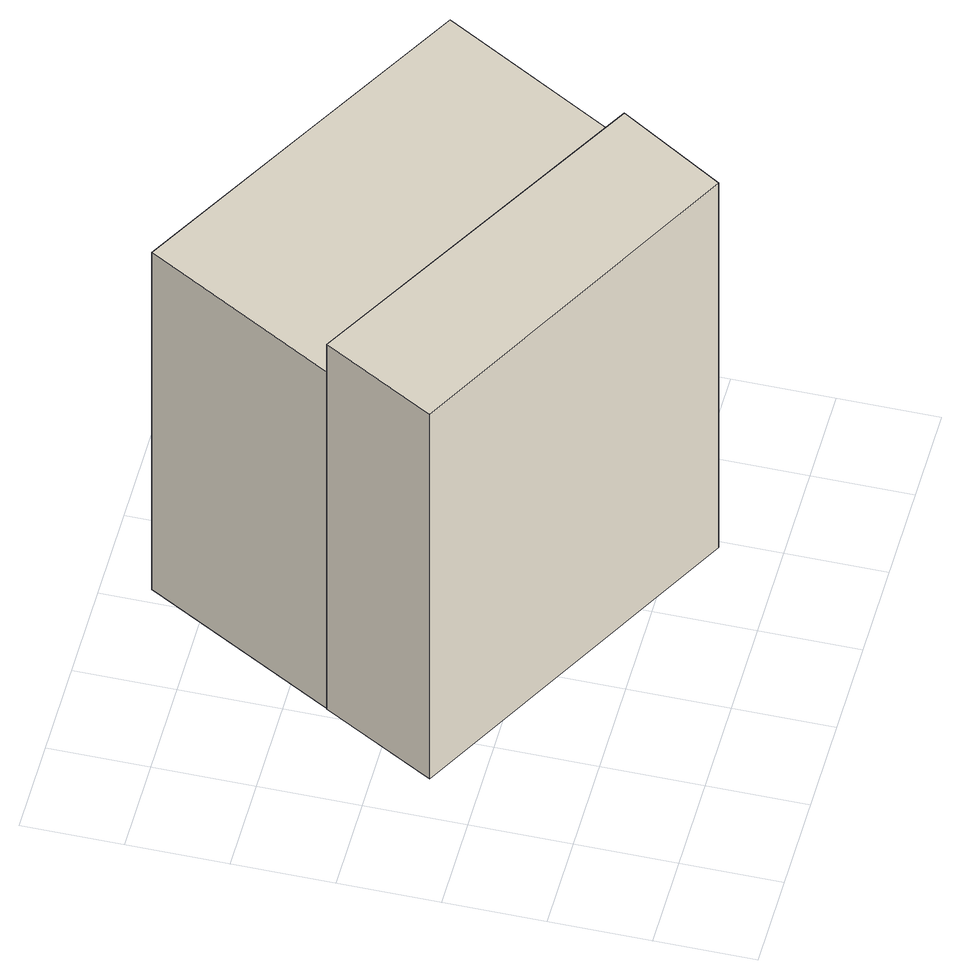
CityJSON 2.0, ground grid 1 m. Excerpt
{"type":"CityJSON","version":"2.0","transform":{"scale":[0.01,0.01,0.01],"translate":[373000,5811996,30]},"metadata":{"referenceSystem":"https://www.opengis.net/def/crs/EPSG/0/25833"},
"CityObjects":{
"building1":{"type":"Building","attributes":{"Gemeindeschluessel":"11000005","BezugspunktDach":"2200","function":"51009_1610","measuredHeight":4.94,"storeysAboveGround":0},"address":[{"country":"Germany","locality":"Berlin"}],"geometry":[{"type":"Solid","lod":"1","boundaries":[[[[0,1,2,3]],[[4,5,6,7]],[[4,7,3,2]],[[5,4,2,1]],[[6,5,1,0]],[[7,6,0,3]]]]}]},
"building2":{"type":"Building","attributes":{"Gemeindeschluessel":"11000005","BezugspunktDach":"2200","function":"31001_1000","measuredHeight":5.45,"storeysAboveGround":1},"address":[{"country":"Germany","locality":"Berlin","thoroughfareNumber":"3 (4)","thoroughfareName":"Am Schwemmhorn"}],"geometry":[{"type":"Solid","lod":"1","boundaries":[[[[8,9,10,11,12]],[[13,14,15,16,17]],[[13,17,12,11]],[[14,13,11,10]],[[15,14,10,9]],[[16,15,9,8]],[[17,16,8,12]]]]}]}
},
"vertices":[
[393,60,507],[457,165,507],[110,361,507],[48,248,507],[110,361,13],[457,165,13],[393,60,13],[48,248,13],
[457,165,470],[565,357,470],[391,455,470],[216,553,470],[110,361,470],[216,553,14],[391,455,14],[565,357,14],[457,165,14],[110,361,14]
]}
